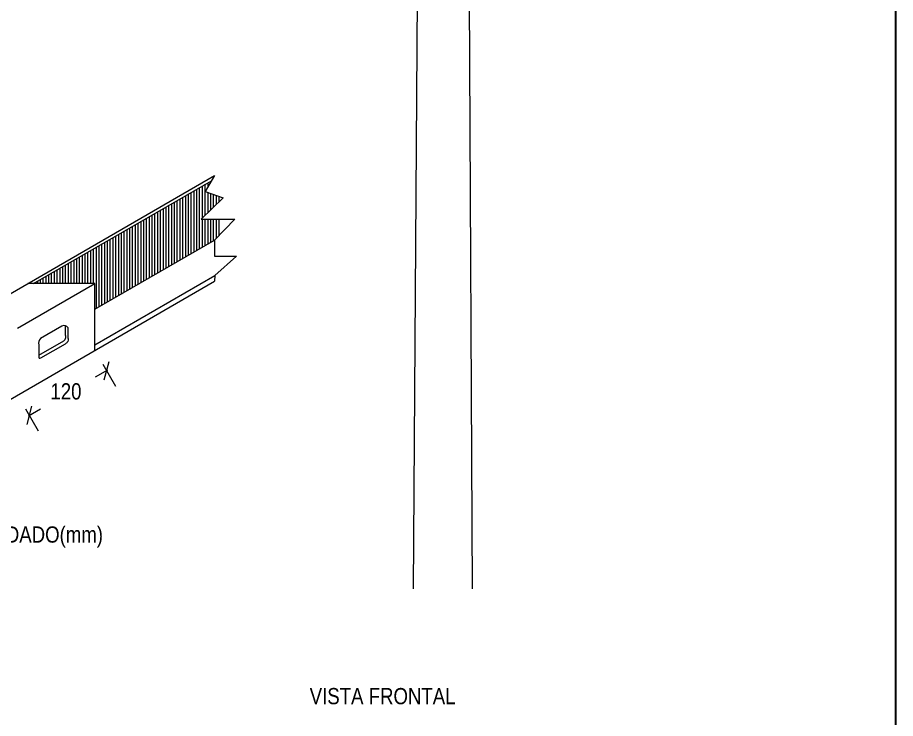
# Model space of a CAD drawing. Header units: millimetres. Extents: x 1804 to 3757, y 2643 to 7323.
# Drawn here: x 2347.1 to 2428.2, y 3086.7 to 3151.4 of the extents above; entities that cross this region are included whole.
import ezdxf

# ---------------------------------------------------------------- set-up
doc = ezdxf.new("R2010")
doc.units = ezdxf.units.MM
doc.layers.add('_Cajetin Linea 3', color=5, linetype='Continuous', lineweight=30)
doc.layers.add('POSTE', color=7, linetype='Continuous', lineweight=13)
doc.styles.add('Swis721 Cn BT', font='swissc.ttf')

# ---------------------------------------------------------------- blocks, each defined once
blk = doc.blocks.new('CAJETIN ARMADO')
at = {"layer": '_Cajetin Linea 3', "ltscale": 0.1}
blk.add_lwpolyline([(1569.362, 5499.82), (1376.454, 5499.82), (1376.454, 5776.82), (1569.362, 5776.82)], close=True, dxfattribs=at)

msp = doc.modelspace()

# ---------------------------------------------------------------- linework, layer by layer
at = {"color": 251, "lineweight": 15, "true_color": 0x636466}
for p, q in [((2388.726, 3170.696), (2389.084, 3098.62)), ((2384.115, 3169.766), (2383.624, 3098.62))]:
    msp.add_line(p, q, dxfattribs=at)
at = {"color": 7, "lineweight": 15, "ltscale": 0.001}
for p, q in [((2322.347, 3111.971), (2365.304, 3136.772)), ((2365.304, 3136.772), (2364.417, 3135.311)), ((2348.596, 3126.821), (2365.019, 3136.303)), ((2364.181, 3132.862), (2364.181, 3135.819)), ((2364.439, 3135.347), (2364.439, 3135.968)), ((2364.697, 3135.772), (2364.697, 3136.117)), ((2364.955, 3136.197), (2364.955, 3136.266)), ((2362.892, 3129.416), (2362.892, 3135.075)), ((2363.15, 3129.564), (2363.15, 3135.224)), ((2363.408, 3129.713), (2363.408, 3135.373)), ((2363.665, 3129.862), (2363.665, 3135.522)), ((2363.923, 3130.011), (2363.923, 3135.67)), ((2364.417, 3135.311), (2366.097, 3134.725)), ((2364.439, 3133.112), (2364.439, 3135.303)), ((2364.697, 3133.363), (2364.697, 3135.213)), ((2364.955, 3133.614), (2364.955, 3135.123)), ((2365.212, 3133.865), (2365.212, 3135.033)), ((2361.345, 3128.522), (2361.345, 3134.182)), ((2361.603, 3128.671), (2361.603, 3134.331)), ((2361.861, 3128.82), (2361.861, 3134.48)), ((2362.119, 3128.969), (2362.119, 3134.629)), ((2362.376, 3129.118), (2362.376, 3134.777)), ((2362.634, 3129.267), (2362.634, 3134.926)), ((2366.097, 3134.725), (2364.061, 3132.745)), ((2365.47, 3134.115), (2365.47, 3134.943)), ((2365.728, 3134.366), (2365.728, 3134.853)), ((2360.056, 3127.778), (2360.056, 3133.438)), ((2360.314, 3127.927), (2360.314, 3133.587)), ((2360.572, 3128.076), (2360.572, 3133.735)), ((2360.83, 3128.225), (2360.83, 3133.884)), ((2361.087, 3128.374), (2361.087, 3134.033)), ((2358.767, 3127.034), (2358.767, 3132.693)), ((2359.025, 3127.183), (2359.025, 3132.842)), ((2359.283, 3127.332), (2359.283, 3132.991)), ((2359.54, 3127.481), (2359.54, 3133.14)), ((2359.798, 3127.629), (2359.798, 3133.289)), ((2364.061, 3132.745), (2367.168, 3132.745)), ((2364.181, 3130.16), (2364.181, 3132.745)), ((2364.439, 3130.309), (2364.439, 3132.745)), ((2364.697, 3130.457), (2364.697, 3132.745)), ((2364.955, 3130.606), (2364.955, 3132.745)), ((2365.212, 3130.755), (2365.212, 3132.745)), ((2367.168, 3132.745), (2365.304, 3130.808)), ((2365.47, 3130.981), (2365.47, 3132.745)), ((2365.728, 3131.249), (2365.728, 3132.745)), ((2357.22, 3126.141), (2357.22, 3131.8)), ((2357.478, 3126.29), (2357.478, 3131.949)), ((2357.736, 3126.439), (2357.736, 3132.098)), ((2357.994, 3126.587), (2357.994, 3132.247)), ((2358.251, 3126.736), (2358.251, 3132.396)), ((2358.509, 3126.885), (2358.509, 3132.545)), ((2355.931, 3125.397), (2355.931, 3131.056)), ((2356.189, 3125.546), (2356.189, 3131.205)), ((2356.447, 3125.694), (2356.447, 3131.354)), ((2356.705, 3125.843), (2356.705, 3131.503)), ((2356.962, 3125.992), (2356.962, 3131.652)), ((2354.255, 3124.429), (2365.304, 3130.808)), ((2354.384, 3124.504), (2354.384, 3130.163)), ((2354.642, 3124.652), (2354.642, 3130.312)), ((2354.9, 3124.801), (2354.9, 3130.461)), ((2355.158, 3124.95), (2355.158, 3130.61)), ((2355.415, 3125.099), (2355.415, 3130.758)), ((2355.673, 3125.248), (2355.673, 3130.907)), ((2365.304, 3130.808), (2365.304, 3129.339)), ((2353.095, 3126.821), (2353.095, 3129.419)), ((2353.353, 3126.821), (2353.353, 3129.568)), ((2353.611, 3126.821), (2353.611, 3129.717)), ((2353.869, 3126.821), (2353.869, 3129.865)), ((2354.126, 3126.821), (2354.126, 3130.014)), ((2365.304, 3129.339), (2367.325, 3129.339)), ((2367.325, 3129.339), (2365.319, 3127.54)), ((2351.548, 3126.821), (2351.548, 3128.526)), ((2351.806, 3126.821), (2351.806, 3128.675)), ((2352.064, 3126.821), (2352.064, 3128.823)), ((2352.322, 3126.821), (2352.322, 3128.972)), ((2352.58, 3126.821), (2352.58, 3129.121)), ((2352.837, 3126.821), (2352.837, 3129.27)), ((2350.259, 3126.821), (2350.259, 3127.782)), ((2350.517, 3126.821), (2350.517, 3127.93)), ((2350.775, 3126.821), (2350.775, 3128.079)), ((2351.033, 3126.821), (2351.033, 3128.228)), ((2351.29, 3126.821), (2351.29, 3128.377)), ((2328.534, 3105.784), (2365.304, 3127.012)), ((2348.712, 3126.821), (2348.712, 3126.888)), ((2348.97, 3126.821), (2348.97, 3127.037)), ((2349.228, 3126.821), (2349.228, 3127.186)), ((2349.486, 3126.821), (2349.486, 3127.335)), ((2349.744, 3126.821), (2349.744, 3127.484)), ((2350.001, 3126.821), (2350.001, 3127.633)), ((2354.255, 3121.152), (2365.319, 3127.54)), ((2365.319, 3127.54), (2365.304, 3127.012)), ((2347.11, 3122.696), (2354.255, 3126.821)), ((2354.255, 3126.821), (2348.068, 3126.821)), ((2354.255, 3120.634), (2354.255, 3126.821)), ((2351.212, 3122.875), (2349.219, 3121.725)), ((2351.543, 3121.999), (2351.543, 3122.911)), ((2351.543, 3122.863), (2351.592, 3122.892)), ((2351.775, 3121.739), (2351.775, 3122.724)), ((2349.068, 3120.181), (2351.37, 3121.509)), ((2349.27, 3119.944), (2351.523, 3121.245)), ((2349.068, 3121.161), (2349.068, 3119.995)), ((2354.255, 3120.634), (2354.255, 3120.634)), ((2355.403, 3118.811), (2354.288, 3118.167)), ((2354.991, 3119.359), (2356.156, 3117.34)), ((2347.849, 3115.229), (2349.012, 3113.215)), ((2348.115, 3114.603), (2349.23, 3115.247))]:
    msp.add_line(p, q, dxfattribs=at)
at = {"color": 7, "lineweight": 15}
for p, q in [((2355.105, 3117.924), (2355.558, 3119.615)), ((2348.413, 3115.49), (2347.96, 3113.799))]:
    msp.add_line(p, q, dxfattribs=at)
at = {"color": 7, "lineweight": 15, "ltscale": 0.001}
for centre, radius, start, end in [((2351.418, 3122.518), 0.413, 30, 120), ((2349.668, 3121.302), 0.617, 136.76687, 193.23313)]:
    msp.add_arc(centre, radius, start, end, dxfattribs=at)
for points in [[(2351.543, 3121.999), (2351.475, 3121.616), (2351.37, 3121.509)], [(2351.775, 3121.739), (2351.745, 3121.46), (2351.523, 3121.245)], [(2349.068, 3120.127), (2349.106, 3119.914), (2349.27, 3119.944)]]:
    msp.add_spline(points, degree=3, dxfattribs=at)

# ---------------------------------------------------------------- block references
at = {"layer": 'POSTE', "lineweight": 15}
msp.add_blockref('CAJETIN ARMADO', (858.798, -2550.311), dxfattribs=at)

# ---------------------------------------------------------------- texts
at = {"lineweight": 15, "style": 'Swis721 Cn BT'}
for s, p in [('  120', (2349.188, 3116.104)), ('DETALLE DE DADO(mm)', (2335.049, 3102.887))]:
    msp.add_text(s, height=1.5, dxfattribs=at).set_placement(p)
at = {"lineweight": 15, "ltscale": 1000, "style": 'Swis721 Cn BT'}
msp.add_text('VISTA FRONTAL', height=1.5, dxfattribs=at).set_placement((2374.083, 3087.967))

doc.saveas('drawing.dxf')
